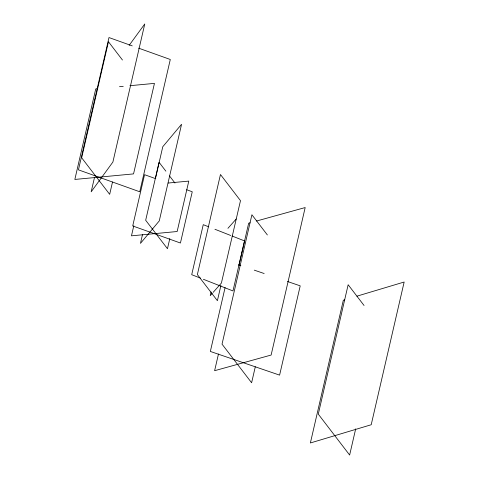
<?xml version="1.0" encoding="UTF-8"?>
<svg xmlns="http://www.w3.org/2000/svg" width="479" height="479" viewBox="0 0 479 479"><rect width="100%" height="100%" fill="white"/><g stroke="black" fill="none" stroke-linecap="round" stroke-linejoin="round"><path stroke-width="0.72" d="M94.537 177.278L91.178 191.81L112.888 162.046L144.772 23.95L129.138 45.379M112.517 182.008L109.667 194.336L81.664 157.783L108.458 41.739L122.456 60.013M133.797 225.747L131.468 235.83L177.152 231.519L188.792 181.098L168.159 183.044M142.479 234.656L140.467 243.374L159.262 220.915L181.571 124.277L162.776 146.736L155.4 178.703M169.811 238.56L167.464 248.709L145.676 220.262L159.064 162.279L165.872 171.165M211.077 292.016L210.233 295.657L212.179 293.465M220.909 285.472L217.394 300.692L197.372 274.557L220.466 174.518L240.488 200.653L221.4 283.053L213.149 292.37M225.088 287.58L210.341 351.448L279.604 375.123L300.213 285.843L287.49 281.496M218.472 353.993L214.616 370.704L271.126 355.047L305.177 207.551L256.534 221.029M238.937 265.348L248.667 223.208L250.098 222.813M255.301 366.764L251.613 382.757L222.028 344.144L251.9 214.76L267.372 234.955M355.675 428.885L349.634 455.05L318.284 414.119L348.155 284.736L364.058 305.5M227.926 228.339L236.177 219.023M344.76 299.818L343.329 300.243L310.38 442.967L371.207 424.747L404.156 282.023L356.927 296.172M97.231 88.783L95.74 88.926L74.844 179.439L133.545 173.901L154.448 83.382L129.923 85.699M119.522 86.681L123.235 86.328M238.728 264.833L240.847 265.558M254.277 270.144L264.168 273.527M132.24 45.87L108.984 37.554L78.442 169.847L139.754 191.774L170.296 59.486L138.587 48.14M155.777 178.709L144.55 174.691L132.713 225.95L180.427 243.015L192.259 191.756L186.648 189.75M208.754 226.836L203.252 224.669L191.708 274.689L200.647 278.209M214.945 229.273L230.764 235.5M232.141 236.039L244.524 240.913L232.974 290.939L203.401 279.293M169.5 175.907L174.949 183.02"/></g></svg>
